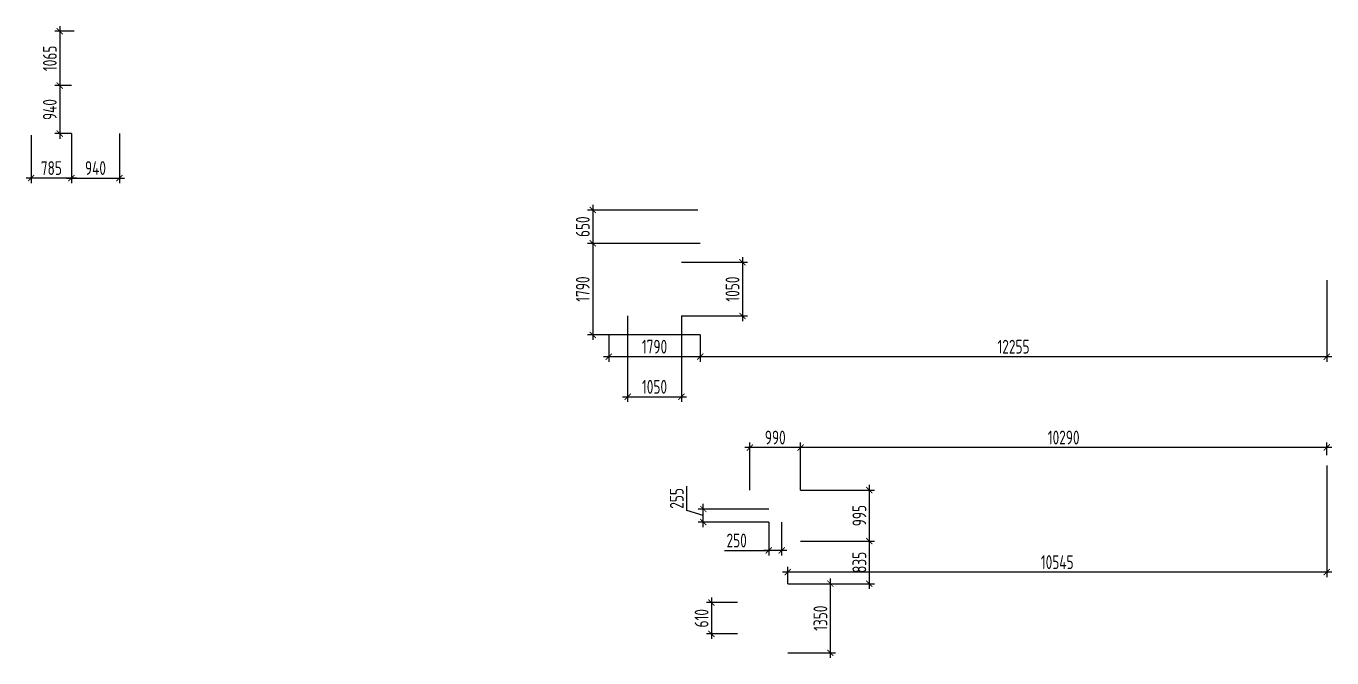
# Model space of a CAD drawing. Header units: millimetres. Extents: x -350007 to 535970, y -888 to 198380.
# Drawn here: x 498944 to 524484, y 118865 to 131231 of the extents above; entities that cross this region are included whole.
import ezdxf

# ---------------------------------------------------------------- set-up
doc = ezdxf.new("R2010")
doc.units = ezdxf.units.MM
doc.layers.add('АР_Размеры нов.', color=15, linetype='Continuous', lineweight=0)
doc.styles.add('ISOCPEUR', font='isocpeur.ttf', dxfattribs={"width": 0.7})
doc.dimstyles.new('R_100', dxfattribs={"dimtxt": 270, "dimasz": 120, "dimexe": 100, "dimexo": 0, "dimgap": 60, "dimtad": 1, "dimdec": 0, "dimrnd": 5, "dimzin": 0, "dimdsep": 46, "dimtxsty": 'ISOCPEUR', "dimblk": 'ARCHTICK', "dimcen": 0, "dimdle": 100, "dimclrd": 256, "dimclre": 256, "dimclrt": 256, "dimadec": 0, "dimazin": 0, "dimtfac": 2, "dimtdec": 0, "dimtofl": 0, "dimtmove": 1, "dimatfit": 3, "dimfxl": 1, "dimtvp": 3, "dimtolj": 1, "dimtzin": 0, "dimarcsym": 0})

# ---------------------------------------------------------------- blocks, each defined once
blk = doc.blocks.new('_ArchTick')
at = {"color": 0, "linetype": 'ByBlock', "const_width": 0.15}
blk.add_lwpolyline([(-0.5, -0.5), (0.5, 0.5)], dxfattribs=at)
blk = doc.blocks.new('*D3300')
at = {"layer": 'АР_Размеры нов.', "lineweight": -2, "transparency": 16777216}
for p, q in [((513841, 120317), (514775, 120317)), ((514675, 118865), (514675, 120417)), ((513841, 118965), (514775, 118965))]:
    blk.add_line(p, q, dxfattribs=at)
at = {"layer": 'АР_Размеры нов.', "lineweight": -2, "transparency": 16777216, "xscale": 120, "yscale": 120, "zscale": 120}
for p, rotation in [((514675, 120317), 90), ((514675, 118965), 270)]:
    blk.add_blockref('_ArchTick', p, dxfattribs=dict(at, rotation=rotation))
at = {"layer": 'АР_Размеры нов.', "transparency": 16777216, "insert": (514480, 119641), "char_height": 270, "attachment_point": 5, "rotation": 90, "style": 'ISOCPEUR'}
blk.add_mtext('\\A1;1350', dxfattribs=at)
blk = doc.blocks.new('*D3301')
at = {"layer": 'АР_Размеры нов.', "lineweight": -2, "transparency": 16777216}
for p, q in [((514092, 121152), (515537, 121152)), ((515437, 120217), (515437, 121252)), ((513841, 120317), (515537, 120317))]:
    blk.add_line(p, q, dxfattribs=at)
at = {"layer": 'АР_Размеры нов.', "lineweight": -2, "transparency": 16777216, "xscale": 120, "yscale": 120, "zscale": 120}
for p, rotation in [((515437, 121152), 90), ((515437, 120317), 270)]:
    blk.add_blockref('_ArchTick', p, dxfattribs=dict(at, rotation=rotation))
at = {"layer": 'АР_Размеры нов.', "transparency": 16777216, "insert": (515242, 120734), "char_height": 270, "attachment_point": 5, "rotation": 90, "style": 'ISOCPEUR'}
blk.add_mtext('\\A1;835', dxfattribs=at)
blk = doc.blocks.new('*D3302')
at = {"layer": 'АР_Размеры нов.', "lineweight": -2, "transparency": 16777216}
for p, q in [((514092, 122149), (515537, 122149)), ((515437, 121052), (515437, 122249)), ((514092, 121152), (515537, 121152))]:
    blk.add_line(p, q, dxfattribs=at)
at = {"layer": 'АР_Размеры нов.', "lineweight": -2, "transparency": 16777216, "xscale": 120, "yscale": 120, "zscale": 120}
for p, rotation in [((515437, 122149), 90), ((515437, 121152), 270)]:
    blk.add_blockref('_ArchTick', p, dxfattribs=dict(at, rotation=rotation))
at = {"layer": 'АР_Размеры нов.', "transparency": 16777216, "insert": (515242, 121650), "char_height": 270, "attachment_point": 5, "rotation": 90, "style": 'ISOCPEUR'}
blk.add_mtext('\\A1;995', dxfattribs=at)
blk = doc.blocks.new('*D3303')
at = {"layer": 'АР_Размеры нов.', "lineweight": -2, "transparency": 16777216}
for p, q in [((524384, 122631), (524384, 120444)), ((513841, 120317), (513841, 120644)), ((524484, 120544), (513741, 120544))]:
    blk.add_line(p, q, dxfattribs=at)
at = {"layer": 'АР_Размеры нов.', "lineweight": -2, "transparency": 16777216, "xscale": 120, "yscale": 120, "zscale": 120, "rotation": 180}
blk.add_blockref('_ArchTick', (513841, 120544), dxfattribs=at)
at = {"layer": 'АР_Размеры нов.', "lineweight": -2, "transparency": 16777216, "xscale": 120, "yscale": 120, "zscale": 120}
blk.add_blockref('_ArchTick', (524384, 120544), dxfattribs=at)
at = {"layer": 'АР_Размеры нов.', "transparency": 16777216, "insert": (519112, 120739), "char_height": 270, "attachment_point": 5, "style": 'ISOCPEUR'}
blk.add_mtext('\\A1;10545', dxfattribs=at)
blk = doc.blocks.new('*D3304')
at = {"layer": 'АР_Размеры нов.', "lineweight": -2, "transparency": 16777216}
for p, q in [((524484, 122983), (513992, 122983)), ((514092, 122149), (514092, 123083)), ((524384, 122836), (524384, 123083))]:
    blk.add_line(p, q, dxfattribs=at)
at = {"layer": 'АР_Размеры нов.', "lineweight": -2, "transparency": 16777216, "xscale": 120, "yscale": 120, "zscale": 120, "rotation": 180}
blk.add_blockref('_ArchTick', (514092, 122983), dxfattribs=at)
at = {"layer": 'АР_Размеры нов.', "lineweight": -2, "transparency": 16777216, "xscale": 120, "yscale": 120, "zscale": 120}
blk.add_blockref('_ArchTick', (524384, 122983), dxfattribs=at)
at = {"layer": 'АР_Размеры нов.', "transparency": 16777216, "insert": (519238, 123178), "char_height": 270, "attachment_point": 5, "style": 'ISOCPEUR'}
blk.add_mtext('\\A1;10290', dxfattribs=at)
blk = doc.blocks.new('*D3305')
at = {"layer": 'АР_Размеры нов.', "lineweight": -2, "transparency": 16777216}
for p, q in [((514192, 122983), (513002, 122983)), ((513102, 122149), (513102, 123083)), ((514092, 122149), (514092, 123083))]:
    blk.add_line(p, q, dxfattribs=at)
at = {"layer": 'АР_Размеры нов.', "lineweight": -2, "transparency": 16777216, "xscale": 120, "yscale": 120, "zscale": 120, "rotation": 180}
blk.add_blockref('_ArchTick', (513102, 122983), dxfattribs=at)
at = {"layer": 'АР_Размеры нов.', "lineweight": -2, "transparency": 16777216, "xscale": 120, "yscale": 120, "zscale": 120}
blk.add_blockref('_ArchTick', (514092, 122983), dxfattribs=at)
at = {"layer": 'АР_Размеры нов.', "transparency": 16777216, "insert": (513597, 123178), "char_height": 270, "attachment_point": 5, "style": 'ISOCPEUR'}
blk.add_mtext('\\A1;990', dxfattribs=at)
blk = doc.blocks.new('*D3306')
at = {"layer": 'АР_Размеры нов.', "lineweight": -2, "transparency": 16777216}
for p, q in [((510027, 127731), (510027, 126878)), ((512083, 127631), (509927, 127631)), ((512131, 126978), (509927, 126978))]:
    blk.add_line(p, q, dxfattribs=at)
at = {"layer": 'АР_Размеры нов.', "lineweight": -2, "transparency": 16777216, "xscale": 120, "yscale": 120, "zscale": 120}
for p, rotation in [((510027, 127631), 90), ((510027, 126978), 270)]:
    blk.add_blockref('_ArchTick', p, dxfattribs=dict(at, rotation=rotation))
at = {"layer": 'АР_Размеры нов.', "transparency": 16777216, "insert": (509832, 127304), "char_height": 270, "attachment_point": 5, "rotation": 90, "style": 'ISOCPEUR'}
blk.add_mtext('\\A1;650', dxfattribs=at)
blk = doc.blocks.new('*D3307')
at = {"layer": 'АР_Размеры нов.', "lineweight": -2, "transparency": 16777216}
for p, q in [((512131, 126978), (509927, 126978)), ((510027, 127078), (510027, 125087)), ((512131, 125187), (509927, 125187))]:
    blk.add_line(p, q, dxfattribs=at)
at = {"layer": 'АР_Размеры нов.', "lineweight": -2, "transparency": 16777216, "xscale": 120, "yscale": 120, "zscale": 120}
for p, rotation in [((510027, 126978), 90), ((510027, 125187), 270)]:
    blk.add_blockref('_ArchTick', p, dxfattribs=dict(at, rotation=rotation))
at = {"layer": 'АР_Размеры нов.', "transparency": 16777216, "insert": (509832, 126083), "char_height": 270, "attachment_point": 5, "rotation": 90, "style": 'ISOCPEUR'}
blk.add_mtext('\\A1;1790', dxfattribs=at)
blk = doc.blocks.new('*D3308')
at = {"layer": 'АР_Размеры нов.', "lineweight": -2, "transparency": 16777216}
for p, q in [((510340, 125187), (510340, 124661)), ((512131, 125187), (512131, 124661)), ((510240, 124761), (512231, 124761))]:
    blk.add_line(p, q, dxfattribs=at)
at = {"layer": 'АР_Размеры нов.', "lineweight": -2, "transparency": 16777216, "xscale": 120, "yscale": 120, "zscale": 120, "rotation": 180}
blk.add_blockref('_ArchTick', (510340, 124761), dxfattribs=at)
at = {"layer": 'АР_Размеры нов.', "lineweight": -2, "transparency": 16777216, "xscale": 120, "yscale": 120, "zscale": 120}
blk.add_blockref('_ArchTick', (512131, 124761), dxfattribs=at)
at = {"layer": 'АР_Размеры нов.', "transparency": 16777216, "insert": (511235, 124956), "char_height": 270, "attachment_point": 5, "style": 'ISOCPEUR'}
blk.add_mtext('\\A1;1790', dxfattribs=at)
blk = doc.blocks.new('*D3309')
at = {"layer": 'АР_Размеры нов.', "lineweight": -2, "transparency": 16777216}
for p, q in [((524384, 126256), (524384, 124661)), ((512131, 125187), (512131, 124661)), ((512031, 124761), (524484, 124761))]:
    blk.add_line(p, q, dxfattribs=at)
at = {"layer": 'АР_Размеры нов.', "lineweight": -2, "transparency": 16777216, "xscale": 120, "yscale": 120, "zscale": 120, "rotation": 180}
blk.add_blockref('_ArchTick', (512131, 124761), dxfattribs=at)
at = {"layer": 'АР_Размеры нов.', "lineweight": -2, "transparency": 16777216, "xscale": 120, "yscale": 120, "zscale": 120}
blk.add_blockref('_ArchTick', (524384, 124761), dxfattribs=at)
at = {"layer": 'АР_Размеры нов.', "transparency": 16777216, "insert": (518257, 124956), "char_height": 270, "attachment_point": 5, "style": 'ISOCPEUR'}
blk.add_mtext('\\A1;12255', dxfattribs=at)
blk = doc.blocks.new('*D3310')
at = {"layer": 'АР_Размеры нов.', "lineweight": -2, "transparency": 16777216}
for p, q in [((499886, 131131), (499503, 131131)), ((499603, 131231), (499603, 129967)), ((499831, 130067), (499503, 130067))]:
    blk.add_line(p, q, dxfattribs=at)
at = {"layer": 'АР_Размеры нов.', "lineweight": -2, "transparency": 16777216, "xscale": 120, "yscale": 120, "zscale": 120}
for p, rotation in [((499603, 131131), 90), ((499603, 130067), 270)]:
    blk.add_blockref('_ArchTick', p, dxfattribs=dict(at, rotation=rotation))
at = {"layer": 'АР_Размеры нов.', "transparency": 16777216, "insert": (499408, 130599), "char_height": 270, "attachment_point": 5, "rotation": 90, "style": 'ISOCPEUR'}
blk.add_mtext('\\A1;1065', dxfattribs=at)
blk = doc.blocks.new('*D3311')
at = {"layer": 'АР_Размеры нов.', "lineweight": -2, "transparency": 16777216}
for p, q in [((499831, 130067), (499503, 130067)), ((499603, 130167), (499603, 129027)), ((499831, 129127), (499503, 129127))]:
    blk.add_line(p, q, dxfattribs=at)
at = {"layer": 'АР_Размеры нов.', "lineweight": -2, "transparency": 16777216, "xscale": 120, "yscale": 120, "zscale": 120}
for p, rotation in [((499603, 130067), 90), ((499603, 129127), 270)]:
    blk.add_blockref('_ArchTick', p, dxfattribs=dict(at, rotation=rotation))
at = {"layer": 'АР_Размеры нов.', "transparency": 16777216, "insert": (499408, 129597), "char_height": 270, "attachment_point": 5, "rotation": 90, "style": 'ISOCPEUR'}
blk.add_mtext('\\A1;940', dxfattribs=at)
blk = doc.blocks.new('*D3312')
at = {"layer": 'АР_Размеры нов.', "lineweight": -2, "transparency": 16777216}
for p, q in [((499044, 129098), (499044, 128157)), ((499831, 129127), (499831, 128157)), ((499931, 128257), (498944, 128257))]:
    blk.add_line(p, q, dxfattribs=at)
at = {"layer": 'АР_Размеры нов.', "lineweight": -2, "transparency": 16777216, "xscale": 120, "yscale": 120, "zscale": 120, "rotation": 180}
blk.add_blockref('_ArchTick', (499044, 128257), dxfattribs=at)
at = {"layer": 'АР_Размеры нов.', "lineweight": -2, "transparency": 16777216, "xscale": 120, "yscale": 120, "zscale": 120}
blk.add_blockref('_ArchTick', (499831, 128257), dxfattribs=at)
at = {"layer": 'АР_Размеры нов.', "transparency": 16777216, "insert": (499438, 128452), "char_height": 270, "attachment_point": 5, "style": 'ISOCPEUR'}
blk.add_mtext('\\A1;785', dxfattribs=at)
blk = doc.blocks.new('*D3313')
at = {"layer": 'АР_Размеры нов.', "lineweight": -2, "transparency": 16777216}
for p, q in [((499831, 129127), (499831, 128157)), ((500770, 129128), (500770, 128157)), ((499731, 128257), (500870, 128257))]:
    blk.add_line(p, q, dxfattribs=at)
at = {"layer": 'АР_Размеры нов.', "lineweight": -2, "transparency": 16777216, "xscale": 120, "yscale": 120, "zscale": 120, "rotation": 180}
blk.add_blockref('_ArchTick', (499831, 128257), dxfattribs=at)
at = {"layer": 'АР_Размеры нов.', "lineweight": -2, "transparency": 16777216, "xscale": 120, "yscale": 120, "zscale": 120}
blk.add_blockref('_ArchTick', (500770, 128257), dxfattribs=at)
at = {"layer": 'АР_Размеры нов.', "transparency": 16777216, "insert": (500301, 128452), "char_height": 270, "attachment_point": 5, "style": 'ISOCPEUR'}
blk.add_mtext('\\A1;940', dxfattribs=at)
blk = doc.blocks.new('*D3519')
at = {"layer": 'АР_Размеры нов.', "lineweight": -2, "transparency": 16777216}
for p, q in [((512956, 126708), (512956, 125457)), ((511761, 126608), (513056, 126608)), ((511761, 125557), (513056, 125557))]:
    blk.add_line(p, q, dxfattribs=at)
at = {"layer": 'АР_Размеры нов.', "lineweight": -2, "transparency": 16777216, "xscale": 120, "yscale": 120, "zscale": 120}
for p, rotation in [((512956, 126608), 90), ((512956, 125557), 270)]:
    blk.add_blockref('_ArchTick', p, dxfattribs=dict(at, rotation=rotation))
at = {"layer": 'АР_Размеры нов.', "transparency": 16777216, "insert": (512761, 126083), "char_height": 270, "attachment_point": 5, "rotation": 90, "style": 'ISOCPEUR'}
blk.add_mtext('\\A1;1050', dxfattribs=at)
blk = doc.blocks.new('*D3520')
at = {"layer": 'АР_Размеры нов.', "lineweight": -2, "transparency": 16777216}
for p, q in [((510710, 125557), (510710, 123876)), ((511761, 125557), (511761, 123876)), ((510610, 123976), (511861, 123976))]:
    blk.add_line(p, q, dxfattribs=at)
at = {"layer": 'АР_Размеры нов.', "lineweight": -2, "transparency": 16777216, "xscale": 120, "yscale": 120, "zscale": 120, "rotation": 180}
blk.add_blockref('_ArchTick', (510710, 123976), dxfattribs=at)
at = {"layer": 'АР_Размеры нов.', "lineweight": -2, "transparency": 16777216, "xscale": 120, "yscale": 120, "zscale": 120}
blk.add_blockref('_ArchTick', (511761, 123976), dxfattribs=at)
at = {"layer": 'АР_Размеры нов.', "transparency": 16777216, "insert": (511235, 124171), "char_height": 270, "attachment_point": 5, "style": 'ISOCPEUR'}
blk.add_mtext('\\A1;1050', dxfattribs=at)
blk = doc.blocks.new('*D3521')
at = {"layer": 'АР_Размеры нов.', "lineweight": -2, "transparency": 16777216}
for p, q in [((511865, 121748), (511865, 122227)), ((512190, 121422), (512190, 121879)), ((512190, 121650), (511865, 121748)), ((513472, 121779), (512090, 121779)), ((513472, 121522), (512090, 121522))]:
    blk.add_line(p, q, dxfattribs=at)
at = {"layer": 'АР_Размеры нов.', "lineweight": -2, "transparency": 16777216, "xscale": 120, "yscale": 120, "zscale": 120}
for p, rotation in [((512190, 121779), 90), ((512190, 121522), 270)]:
    blk.add_blockref('_ArchTick', p, dxfattribs=dict(at, rotation=rotation))
at = {"layer": 'АР_Размеры нов.', "transparency": 16777216, "insert": (511670, 121987), "char_height": 270, "attachment_point": 5, "rotation": 90, "style": 'ISOCPEUR'}
blk.add_mtext('\\A1;255', dxfattribs=at)
blk = doc.blocks.new('*D3522')
at = {"layer": 'АР_Размеры нов.', "lineweight": -2, "transparency": 16777216}
for p, q in [((513472, 121522), (513472, 120868)), ((513722, 121522), (513722, 120868)), ((512603, 120968), (513472, 120968)), ((513822, 120968), (513372, 120968))]:
    blk.add_line(p, q, dxfattribs=at)
at = {"layer": 'АР_Размеры нов.', "lineweight": -2, "transparency": 16777216, "xscale": 120, "yscale": 120, "zscale": 120, "rotation": 180}
blk.add_blockref('_ArchTick', (513472, 120968), dxfattribs=at)
at = {"layer": 'АР_Размеры нов.', "lineweight": -2, "transparency": 16777216, "xscale": 120, "yscale": 120, "zscale": 120}
blk.add_blockref('_ArchTick', (513722, 120968), dxfattribs=at)
at = {"layer": 'АР_Размеры нов.', "transparency": 16777216, "insert": (512842, 121163), "char_height": 270, "attachment_point": 5, "style": 'ISOCPEUR'}
blk.add_mtext('\\A1;250', dxfattribs=at)
blk = doc.blocks.new('*D3523')
at = {"layer": 'АР_Размеры нов.', "lineweight": -2, "transparency": 16777216}
for p, q in [((512350, 120047), (512350, 119235)), ((512858, 119947), (512250, 119947)), ((512858, 119335), (512250, 119335))]:
    blk.add_line(p, q, dxfattribs=at)
at = {"layer": 'АР_Размеры нов.', "lineweight": -2, "transparency": 16777216, "xscale": 120, "yscale": 120, "zscale": 120}
for p, rotation in [((512350, 119947), 90), ((512350, 119335), 270)]:
    blk.add_blockref('_ArchTick', p, dxfattribs=dict(at, rotation=rotation))
at = {"layer": 'АР_Размеры нов.', "transparency": 16777216, "insert": (512155, 119641), "char_height": 270, "attachment_point": 5, "rotation": 90, "style": 'ISOCPEUR'}
blk.add_mtext('\\A1;610', dxfattribs=at)

msp = doc.modelspace()

# ---------------------------------------------------------------- dimensions: what is measured, and where the dimension line sits
at = {"layer": 'АР_Размеры нов.'}
for base, p1, p2, picture, middle in [((499603.3, 130067.4), (499886.3, 131130.7), (499831.1, 130067.4), '*D3310', (499408.3, 130599.1)), ((499603.3, 129127.4), (499831.1, 130067.4), (499831.1, 129127.4), '*D3311', (499408.3, 129597.4)), ((510027.1, 125187.3), (512130.5, 126978.3), (512130.5, 125187.3), '*D3307', (509832.1, 126082.8)), ((512956.3, 125557.3), (511760.5, 126608.3), (511760.5, 125557.3), '*D3519', (512761.3, 126082.8)), ((512190.4, 121778.5), (513471.7, 121522.2), (513471.7, 121778.5), '*D3521', (511670.4, 121807.9)), ((515437.1, 122148.5), (514091.7, 121152.2), (514091.7, 122148.5), '*D3302', (515242.1, 121650.4)), ((515437.1, 121152.2), (513840.5, 120316.8), (514091.7, 121152.2), '*D3301', (515242.1, 120734.5)), ((514675.4, 120316.8), (513840.5, 118964.7), (513840.5, 120316.8), '*D3300', (514480.4, 119640.7)), ((512350.1, 119334.7), (512858.5, 119946.8), (512858.5, 119334.7), '*D3523', (512155.1, 119640.7))]:
    dim = msp.add_linear_dim(base=base, p1=p1, p2=p2, angle=90, dimstyle='R_100', override={"dimpost": '\\X'}, dxfattribs=at)
    dim.commit()
    dim.dimension.update_dxf_attribs({"geometry": picture, "text_midpoint": middle})
for base, p1, p2, picture, middle in [((499044.1, 128256.7), (499831.1, 129127.4), (499044.1, 129098), '*D3312', (499437.6, 128451.7)), ((500770.2, 128256.7), (499831.1, 129127.4), (500770.2, 129127.5), '*D3313', (500300.6, 128451.7)), ((524384.2, 124760.9), (512130.5, 125187.3), (524384.2, 126256.2), '*D3309', (518257.4, 124955.9)), ((511760.5, 123976.1), (510709.5, 125557.3), (511760.5, 125557.3), '*D3520', (511235, 124171.1)), ((512130.5, 124760.9), (510339.5, 125187.3), (512130.5, 125187.3), '*D3308', (511235, 124955.9)), ((513101.7, 122982.5), (514091.7, 122148.5), (513101.7, 122148.5), '*D3305', (513596.7, 123177.5)), ((514091.7389, 122982.5406), (524384.1917, 122836.1173), (514091.7389, 122148.5418), '*D3304', (519237.9653, 123177.5406)), ((513840.5, 120543.9), (524384.2, 122630.7), (513840.5, 120316.8), '*D3303', (519112.4, 120738.9))]:
    dim = msp.add_linear_dim(base=base, p1=p1, p2=p2, dimstyle='R_100', override={"dimpost": '\\X'}, dxfattribs=at)
    dim.commit()
    dim.dimension.update_dxf_attribs({"geometry": picture, "text_midpoint": middle})
dim = msp.add_linear_dim(base=(510027.1, 126978.3), p1=(512083.1, 127630.7), p2=(512130.5, 126978.3), angle=90, dimstyle='R_100', override={"dimpost": '\\X'}, dxfattribs=at)
dim.commit()
dim.dimension.update_dxf_attribs({"geometry": '*D3306', "text_midpoint": (510027.1, 127304.5), "dimtype": 160})
dim = msp.add_linear_dim(base=(513471.7, 120968.4), p1=(513721.7, 121522.2), p2=(513471.7, 121522.2), dimstyle='R_100', override={"dimpost": '\\X'}, dxfattribs=at)
dim.commit()
dim.dimension.update_dxf_attribs({"geometry": '*D3522', "text_midpoint": (512842.5, 120715.6), "dimtype": 160})

doc.saveas('drawing.dxf')
